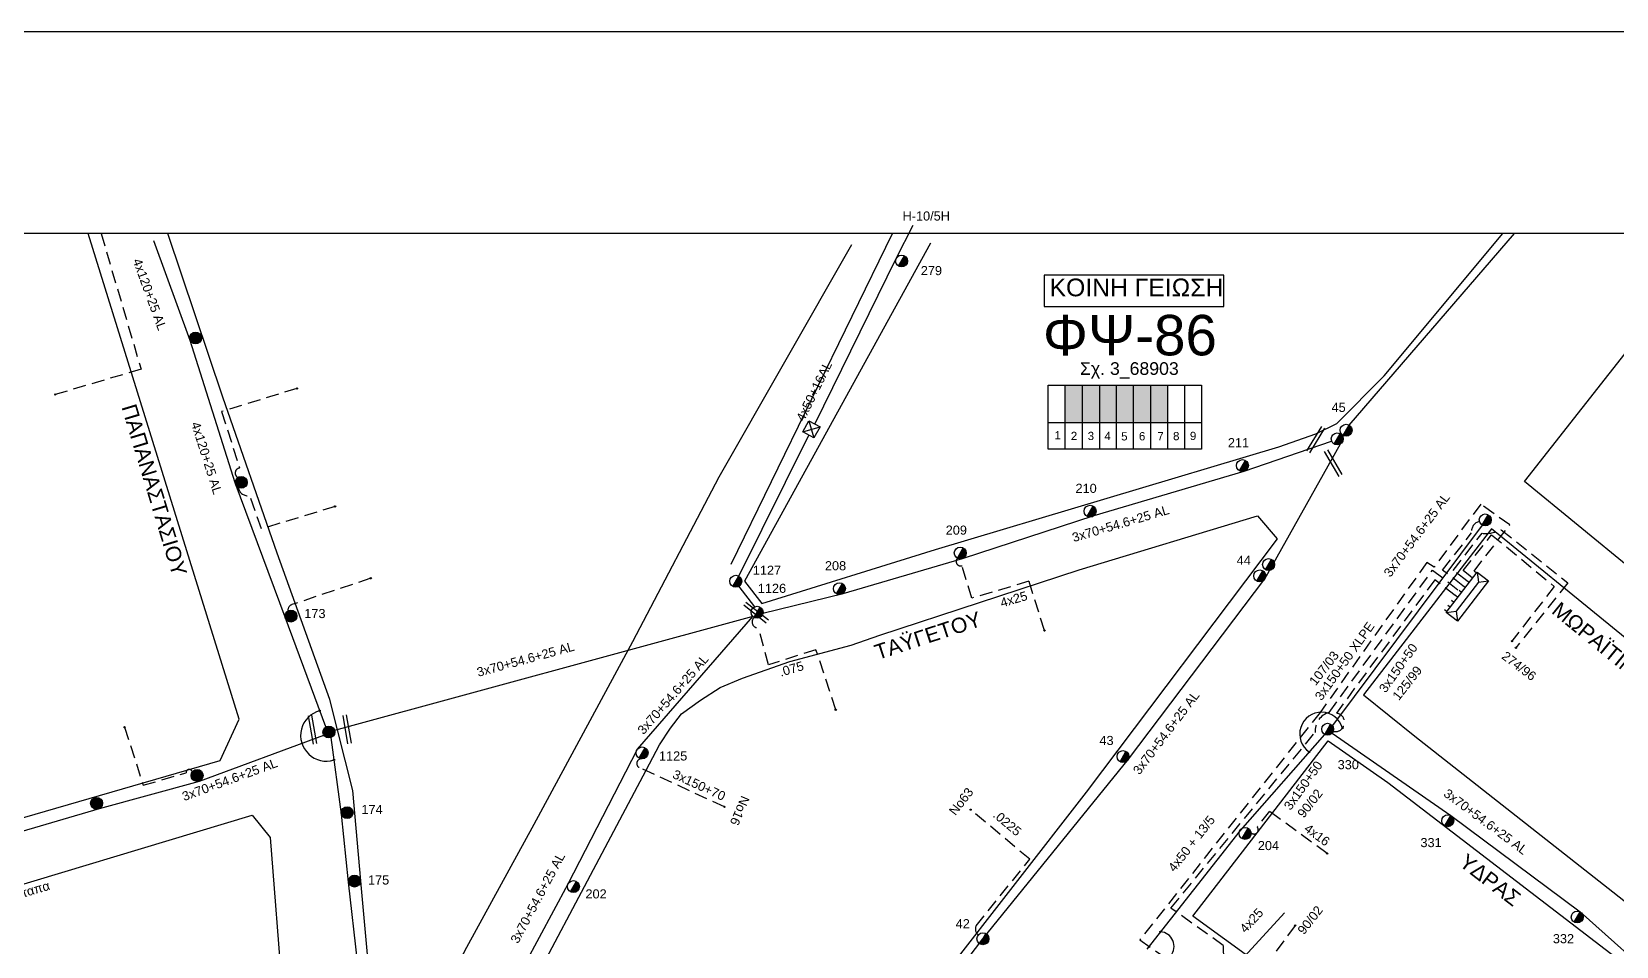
# Model space of a CAD drawing. Header units: millimetres. Extents: x 1421 to 11257, y 848 to 1896.
# Drawn here: x 10517.5 to 10830.8, y 1714.8 to 1895.5 of the extents above; entities that cross this region are included whole.
import ezdxf
from ezdxf.enums import TextEntityAlignment as Align

# ---------------------------------------------------------------- set-up
doc = ezdxf.new("R2010")
doc.units = ezdxf.units.MM
doc.linetypes.add('DASHED', pattern=[19.05, 12.7, -6.35])
for name, color, linetype, lineweight in [('.0225', 7, 'DASHED', 30), ('.15AL', 7, 'DASHED', 30), ('3x150+50', 7, 'Continuous', 30), ('3x150+50 XLPE', 7, 'SYN_LINE', 30), ('3x150+70', 7, 'Continuous', 30), ('3x70+54.6+25 AL', 7, 'SYN_LINE', 30), ('4x120+25 AL', 7, 'SYN_LINE', 30), ('4x16', 7, 'Continuous', 30), ('4x25', 7, 'Continuous', 30), ('4x50 + 13_5', 7, 'SYN_LINE', 30), ('Άγνωστα', 7, 'Continuous', 30), ('Γυμνά εναέρια ΧΤ και ΦΟΠ (3Φ)   4x50+16AL', 7, 'Continuous', 30), ('Καλώδια ΧΤ   3x150AL+50CU', 7, 'DASHED', 30), ('Υπόγεια Καλώδια Δικτύου ΧΤ   .075', 7, 'DASHED', 30)]:
    doc.layers.add(name, color=color, linetype=linetype, lineweight=lineweight)
for name, color, linetype in [('Pillar OTE', 7, 'Continuous'), ('TEXT ΚΑΛΩΔΙΩΝ', 7, 'Continuous'), ('ΑΓΝΩΣΤΟ ΕΝΑΕΡΙΟ ΚΑΛΩΔΙΟ', 7, 'Continuous'), ('ΑΓΝΩΣΤΟ ΥΠΟΓΕΙΟ ΚΑΛΩΔΙΟ', 7, 'DASHED'), ('Επιγραφές - Σχήματα', 7, 'Continuous'), ('Πλεκτός Στύλος', 7, 'Continuous'), ('Στύλος Ξύλινος', 7, 'Continuous'), ('Στύλος Ξύλινος @ 1', 7, 'Continuous'), ('Στύλος ΦΜ', 7, 'Continuous'), ('Στύλος ΦΜ @ 1', 7, 'Continuous'), ('Συνδέσεις', 7, 'Continuous'), ('Τομή', 7, 'Continuous'), ('Υποσταθμός πόλεως', 7, 'Continuous'), ('Υπόβαθρο ΔΕΗ', 7, 'Continuous')]:
    doc.layers.add(name, color=color, linetype=linetype)
doc.styles.add('arial', font='ARIAL.TTF', dxfattribs={"height": 3})
doc.styles.get("Standard").update_dxf_attribs({"font": 'ARIAL.TTF', "height": 1.8})
doc.linetypes.add('SYN_LINE', pattern='A,0.5,-0.0001,["/\\/\\/\\/",Standard,S=0.1,R=0,X=0,Y=-0.05],-0.25', length=0.7501)

# ---------------------------------------------------------------- blocks, each defined once
blk = doc.blocks.new('ΥΠΑΡΧΩΝ ΞΥΛΙΝΟΣ ΣΤΥΛΟΣ')
at = {"layer": 'Στύλος Ξύλινος'}
h = blk.add_hatch(color=7, dxfattribs=at)
h.paths.add_polyline_path([(-2.62, 0, 0.270008), (-1.29, -2.28), (1.3, 2.27, 0.576266)])
h.paths.add_polyline_path([(-1.29, -2.28, 0.574793), (2.62, 0, 0.268822), (1.3, 2.27)])
at = {"layer": 'Στύλος Ξύλινος', "color": 7}
blk.add_line((-1.29, -2.28), (1.3, 2.27), dxfattribs=at)
blk.add_circle((0, 0), 2.62, dxfattribs=at)
at = {"layer": 'Στύλος Ξύλινος', "color": 1, "flags": 4}
for tag, p in [('ΑΡΙΘΜΟΣ', (-4.91, 8.6)), ('ΤΥΠΟΣ', (-4.85, 3.39))]:
    blk.add_attdef(tag, p, '', height=4, dxfattribs=at)
blk = doc.blocks.new('ΥΠΑΡΧΩΝ ΤΣΙΜΕΝΤΕΝΙΟΣ ΣΤΥΛΟΣ')
at = {"layer": 'Στύλος ΦΜ'}
blk.add_hatch(color=7, dxfattribs=at).paths.add_polyline_path([(-1.29, -2.28, 0.574793), (2.62, 0, 0.268822), (1.3, 2.27)])
at = {"layer": 'Στύλος ΦΜ', "color": 7}
blk.add_line((-1.29, -2.28), (1.3, 2.27), dxfattribs=at)
blk.add_circle((0, 0), 2.62, dxfattribs=at)
at = {"layer": 'Στύλος ΦΜ', "flags": 4}
for tag, p in [('ΤΥΠΟΣ', (-4.91, 3.03)), ('ΑΡΙΘΜΟΣ', (-4.68, 8.05))]:
    blk.add_attdef(tag, p, '', height=4, dxfattribs=at)
blk = doc.blocks.new('A$C01BB34F8')
at = {"layer": 'Άγνωστα', "color": 7}
note = blk.add_mtext_dynamic_manual_height_columns('ηλ.ταπα\\P', width=1.8, gutter_width=12.5, heights=[0.0453, 0], dxfattribs=dict(at, insert=(0.37, 2.43), char_height=1.8, attachment_point=1, rotation=2.4309))
for column, words in zip(note.columns.linked_columns, ['\\P']):
    column.text = words
blk = doc.blocks.new('ΤΟΜΗ')
at = {"layer": 'Τομή', "ltscale": 40}
for p, q in [((11.3, -0.6), (-11.4, -0.6)), ((11.3, -3.4), (-11.4, -3.4))]:
    blk.add_line(p, q, dxfattribs=at)
blk = doc.blocks.new('STYLOS PLEKTOS')
at = {"layer": 'Πλεκτός Στύλος', "ltscale": 40}
blk.add_lwpolyline([(731.77, 1613.62), (736.74, 1613.62), (736.74, 1608.66), (731.77, 1608.66)], close=True, dxfattribs=at)
blk.add_lwpolyline([(731.77, 1613.62), (736.74, 1608.66), (731.77, 1608.66), (736.74, 1613.62)], dxfattribs=at)
blk = doc.blocks.new('ΥΠΟΣΤΑΘΜΟΣ ΠΟΛΕΩΣ 9 ΑΝΑΧΩΡΗΣΕΩΝ')
at = {"layer": 'Υποσταθμός πόλεως', "ltscale": 40}
for p, q in [((-9.63, -2.82), (-9.63, -4)), ((-7.12, -2.82), (-7.12, -4)), ((-4.84, -2.82), (-4.84, -4)), ((-2.36, -2.82), (-2.36, -4)), ((0.09, -2.82), (0.09, -4)), ((2.55, -2.82), (2.55, -4)), ((5.02, -2.82), (5.02, -4)), ((7.48, -2.82), (7.48, -4)), ((9.61, -2.82), (9.61, -4))]:
    blk.add_line(p, q, dxfattribs=at)
blk.add_lwpolyline([(-10.02, 2.82), (10.02, 2.82), (10.02, -2.82), (-10.02, -2.82)], close=True, dxfattribs=at)
for points in [[(-7.21, 0), (-10.02, 2.82)], [(-10.02, -2.82), (-7.21, 0)], [(-7.21, 0), (7.21, 0)], [(7.21, 0), (10.02, 2.82)], [(10.02, -2.82), (7.21, 0)]]:
    blk.add_lwpolyline(points, dxfattribs=at)
at = {"layer": 'Υποσταθμός πόλεως', "linetype": 'SYN_LINE', "ltscale": 40, "flags": 1}
for tag, p in [('ΜΕΤΑΣΧΗΜΑΤΙΣΜΟΣ', (10.79, 1.71)), ('ΙΣΧΥΣ', (10.77, -1.08)), ('ΑΡΙΘΜΟΣ', (10.89, -3.8))]:
    blk.add_attdef(tag, p, '', height=1.8, dxfattribs=at)
blk = doc.blocks.new('_ΣΥΝΔΕΣΗ')
at = {"layer": 'Συνδέσεις', "linetype": 'SYN_LINE', "ltscale": 40}
blk.add_hatch(color=256, dxfattribs=at).paths.add_polyline_path([(0.5, 0, 1), (-0.5, 0, 1)])
at = {"layer": 'Συνδέσεις'}
blk.add_circle((0, 0), 0.5, dxfattribs=at)

msp = doc.modelspace()

# ---------------------------------------------------------------- hatches: boundary and pattern name
at = {"layer": 'Καλώδια ΧΤ   3x150AL+50CU', "linetype": 'DASHED', "lineweight": -3, "ltscale": 0.2}
h = msp.add_hatch(color=6, dxfattribs=at)
h.dxf.hatch_style = 1
h.paths.add_polyline_path([(10725.23, 1825.68), (10721.79, 1825.68), (10721.79, 1818.32), (10725.23, 1818.32)])
h = msp.add_hatch(color=2, dxfattribs=at)
h.dxf.hatch_style = 1
h.paths.add_polyline_path([(10725.23, 1818.32), (10728.67, 1818.31), (10728.67, 1825.68), (10725.23, 1825.68)])
h = msp.add_hatch(color=5, dxfattribs=at)
h.dxf.hatch_style = 1
h.paths.add_polyline_path([(10731.97, 1825.68), (10728.67, 1825.68), (10728.67, 1818.31), (10731.96, 1818.31)])
h = msp.add_hatch(color=30, dxfattribs=at)
h.dxf.hatch_style = 1
h.paths.add_polyline_path([(10735.35, 1825.68), (10731.97, 1825.68), (10731.96, 1818.31), (10735.35, 1818.31)])
h = msp.add_hatch(color=27, dxfattribs=at)
h.dxf.hatch_style = 1
h.paths.add_polyline_path([(10735.35, 1818.31), (10738.75, 1818.3), (10738.75, 1825.68), (10735.35, 1825.68)])
h = msp.add_hatch(color=62, dxfattribs=at)
h.dxf.hatch_style = 1
h.paths.add_polyline_path([(10738.69, 1818.31), (10742.08, 1818.3), (10742.08, 1825.68), (10738.69, 1825.68)])

# ---------------------------------------------------------------- linework, layer by layer
at = {"layer": '.0225', "color": 6, "linetype": 'DASHED', "lineweight": -3, "ltscale": 0.2}
msp.add_lwpolyline([(10704.66, 1717.03, -0.351699), (10704.21, 1718.81), (10714.82, 1731.98), (10703.14, 1741.79)], format="xyb", dxfattribs=at)
at = {"layer": '.15AL', "color": 30, "linetype": 'DASHED', "lineweight": -3, "ltscale": 0.2}
msp.add_lwpolyline([(10577.52, 1801.73), (10562.95, 1797.27), (10560.67, 1803.84, -0.408257), (10558.38, 1805.45, 3.133265)], format="xyb", dxfattribs=at)
at = {"lineweight": -3, "ltscale": 15}
msp.add_lwpolyline([(10993.76, 1895.53), (8825.35, 1895.54), (8825.27, 848.33), (10993.76, 848.32)], close=True, dxfattribs=at)
at = {"layer": '3x150+50', "color": 27, "linetype": 'DASHED', "lineweight": -3, "ltscale": 0.2}
msp.add_lwpolyline([(10767.27, 1718.93), (10759.84, 1708.79, -0.512935), (10753.07, 1714.96), (10742.73, 1722.35), (10771.22, 1757.05, -0.353617), (10774.03, 1761.03), (10794.43, 1789.13), (10799.68, 1785.08)], format="xyb", dxfattribs=at)
at = {"layer": '3x150+50', "color": 30, "linetype": 'DASHED', "lineweight": -3, "ltscale": 0.2}
msp.add_lwpolyline([(10798.93, 1784.1), (10794.89, 1787.22), (10775.42, 1760.88, -1.05023), (10774.79, 1757.26, 0.823632)], format="xyb", dxfattribs=at)
at = {"layer": '3x150+50 XLPE', "color": 62, "linetype": 'DASHED', "lineweight": -3, "ltscale": 0.2}
msp.add_lwpolyline([(10802.65, 1788.93), (10809.69, 1798.06), (10803.96, 1802.18), (10794.74, 1789.72), (10793.31, 1790.67), (10772.21, 1761.02), (10736.56, 1716.07), (10756.6, 1702.09), (10749.66, 1692.63)], dxfattribs=at)
at = {"layer": '3x150+50 XLPE', "color": 5, "linetype": 'DASHED', "lineweight": -3, "ltscale": 0.2}
msp.add_lwpolyline([(10800.43, 1786.05), (10796.43, 1789.13), (10802.16, 1796.52, -0.399623), (10803.71, 1798.74, 2.575141)], format="xyb", dxfattribs=at)
at = {"layer": '3x150+50 XLPE', "color": 6, "linetype": 'DASHED', "lineweight": -3, "ltscale": 0.2}
msp.add_lwpolyline([(10801.19, 1787.03), (10798.54, 1789.08), (10804.21, 1796.41, 0.136664), (10808.02, 1797.11), (10821.17, 1786.63), (10810.9, 1773.79)], format="xyb", dxfattribs=at)
at = {"layer": '3x150+50 XLPE', "color": 2, "linetype": 'DASHED', "lineweight": -3, "ltscale": 0.2}
msp.add_lwpolyline([(10801.88, 1787.93), (10800.46, 1789.03), (10806.11, 1796.13), (10818.49, 1785.91), (10810.12, 1775.1)], dxfattribs=at)
at = {"layer": '3x150+70', "color": 206, "linetype": 'DASHED', "lineweight": -3, "ltscale": 0.2}
msp.add_lwpolyline([(10654.48, 1742.36), (10637.68, 1750.09, -0.855293), (10638.17, 1751.84, -0.904524)], format="xyb", dxfattribs=at)
at = {"layer": '3x70+54.6+25 AL', "color": 6, "linetype": 'SYN_LINE', "lineweight": -3, "ltscale": 15}
msp.add_lwpolyline([(10609.68, 1592.29), (10631.3, 1618.19), (10648.92, 1641.27), (10677.2, 1678.92), (10705.56, 1716.27), (10734.31, 1751.79), (10761.29, 1787.39), (10776.24, 1814.08)], dxfattribs=at)
at = {"layer": '3x70+54.6+25 AL', "color": 30, "linetype": 'SYN_LINE', "lineweight": -3, "ltscale": 15}
for points in [[(10662.09, 1780.66), (10677.92, 1784.53), (10701.54, 1791.43), (10727.53, 1799.9), (10757.22, 1808.67), (10774.48, 1814.65)], [(10583.8, 1697.75), (10581.93, 1711.8), (10580.2, 1727.5), (10578.76, 1740.93), (10576.71, 1756.04)]]:
    msp.add_lwpolyline(points, dxfattribs=at)
at = {"layer": '3x70+54.6+25 AL', "color": 5, "linetype": 'SYN_LINE', "lineweight": -3, "ltscale": 15}
for points in [[(10804.27, 1798.02), (10774.63, 1758.41)], [(10774.57, 1756.9), (10798.02, 1740.63), (10823.61, 1721.6), (10840.26, 1706.7)]]:
    msp.add_lwpolyline(points, dxfattribs=at)
at = {"layer": '3x70+54.6+25 AL', "color": 206, "linetype": 'SYN_LINE', "lineweight": -3, "ltscale": 15}
msp.add_lwpolyline([(10555.48, 1598.12), (10570.05, 1623.49), (10585.85, 1652.74), (10598.42, 1679.18), (10612.26, 1706.04), (10623.57, 1727.15), (10637.28, 1753.75), (10660.06, 1779.99), (10577.43, 1757.43)], dxfattribs=at)
at = {"layer": '3x70+54.6+25 AL', "color": 1, "linetype": 'SYN_LINE', "lineweight": -3, "ltscale": 15}
msp.add_lwpolyline([(10443.15, 1717.19), (10458.96, 1720.95), (10476.78, 1726.67), (10503.73, 1734.06), (10530.94, 1742.02), (10550.69, 1747.46), (10575.3, 1756.5)], dxfattribs=at)
at = {"layer": '4x120+25 AL', "color": 30, "linetype": 'SYN_LINE', "lineweight": -3, "ltscale": 15}
msp.add_lwpolyline([(10575.66, 1758.14), (10567.63, 1779.81), (10557.79, 1806.38), (10548.89, 1834.5), (10541.71, 1854.23), (10541.71, 1854.24)], dxfattribs=at)
at = {"layer": '4x16', "color": 30, "linetype": 'DASHED', "lineweight": -3, "ltscale": 0.2}
msp.add_lwpolyline([(10773.61, 1733.12), (10762.19, 1741.5), (10759.75, 1738.39, -1.019732), (10758.56, 1737.24, 3.046062)], format="xyb", dxfattribs=at)
at = {"layer": '4x25', "color": 30, "linetype": 'DASHED', "lineweight": -3, "ltscale": 0.2}
msp.add_lwpolyline([(10717.74, 1777.19), (10714.67, 1786.93), (10703.36, 1783.59), (10701.45, 1790, -0.769434), (10700.51, 1791.49, -0.18662)], format="xyb", dxfattribs=at)
at = {"layer": '4x25', "color": 30, "linetype": 'SYN_LINE', "lineweight": -3, "ltscale": 15}
msp.add_lwpolyline([(10757.25, 1712.77), (10765.17, 1721.43)], dxfattribs=at)
at = {"layer": '4x50 + 13_5', "color": 30, "linetype": 'Continuous', "lineweight": -3, "ltscale": 0.2}
msp.add_lwpolyline([(10773.11, 1756.67), (10756.39, 1737.7), (10737.97, 1714.24)], dxfattribs=at)
at = {"layer": 'Pillar OTE', "lineweight": -3, "ltscale": 40}
for points in [[(10718.46, 1813.04), (10718.46, 1825.68), (10748.79, 1825.68), (10748.79, 1813.01), (10718.46, 1813.04)], [(10721.79, 1813.04), (10721.79, 1825.68)], [(10725.23, 1813.03), (10725.23, 1825.68)], [(10728.67, 1813.03), (10728.67, 1825.68)], [(10731.96, 1813.03), (10731.97, 1825.68)], [(10735.35, 1813.02), (10735.35, 1825.68)], [(10738.75, 1813.02), (10738.75, 1825.68)], [(10742.08, 1813.02), (10742.08, 1825.68)], [(10745.47, 1813.01), (10745.47, 1825.68)], [(10718.46, 1818.32), (10748.79, 1818.29)]]:
    msp.add_lwpolyline(points, dxfattribs=at)
at = {"layer": 'TEXT ΚΑΛΩΔΙΩΝ', "lineweight": 30, "ltscale": 15}
msp.add_lwpolyline([(10655.81, 1790.28), (10687.7, 1855.69)], dxfattribs=at)
at = {"layer": 'ΑΓΝΩΣΤΟ ΕΝΑΕΡΙΟ ΚΑΛΩΔΙΟ', "color": 151, "linetype": 'Continuous', "lineweight": -3, "ltscale": 0.2}
msp.add_lwpolyline([(10777.93, 1817.79), (10810.63, 1855.69)], dxfattribs=at)
at = {"layer": 'ΑΓΝΩΣΤΟ ΥΠΟΓΕΙΟ ΚΑΛΩΔΙΟ', "color": 62, "linetype": 'DASHED', "lineweight": -3, "ltscale": 0.2}
msp.add_lwpolyline([(10531.27, 1855.69), (10539.16, 1828.83), (10522.18, 1823.84)], dxfattribs=at)
at = {"layer": 'ΑΓΝΩΣΤΟ ΥΠΟΓΕΙΟ ΚΑΛΩΔΙΟ', "color": 30, "linetype": 'DASHED', "lineweight": -3, "ltscale": 0.2}
for points in [[(10569.98, 1825.02), (10555.08, 1820.47), (10558.64, 1809.33, 0.709034), (10558.29, 1807.44, -2.230572)], [(10584.56, 1787.52), (10568.97, 1782.31, 0.363774), (10568.21, 1781.08, 10.199586)]]:
    msp.add_lwpolyline(points, format="xyb", dxfattribs=at)
at = {"layer": 'ΑΓΝΩΣΤΟ ΥΠΟΓΕΙΟ ΚΑΛΩΔΙΟ', "color": 1, "linetype": 'DASHED', "lineweight": -3, "ltscale": 0.2}
msp.add_lwpolyline([(10535.9, 1758.08), (10539.6, 1746.61), (10548.06, 1749.1, -0.897033), (10549.31, 1749.26, -3.77852)], format="xyb", dxfattribs=at)
at = {"layer": 'Γυμνά εναέρια ΧΤ και ΦΟΠ (3Φ)   4x50+16AL', "color": 30, "linetype": 'Continuous', "lineweight": -3, "ltscale": 0.2}
for points in [[(10672.34, 1817.98), (10688.43, 1850.72), (10691.79, 1857.31)], [(10657.29, 1787.96), (10671.17, 1815.79)], [(10657.29, 1785.92), (10660.39, 1781.86)]]:
    msp.add_lwpolyline(points, dxfattribs=at)
at = {"layer": 'Επιγραφές - Σχήματα', "color": 206, "lineweight": -3}
msp.add_lwpolyline([(10717.64, 1841.25), (10753.16, 1841.25), (10753.16, 1847.43), (10717.64, 1847.43)], close=True, dxfattribs=at)
at = {"layer": 'Υπόβαθρο ΔΕΗ', "lineweight": -3, "ltscale": 15}
msp.add_lwpolyline([(10855.44, 1855.69), (8838.35, 1855.69), (8838.27, 861.33), (10836.6, 861.33)], close=True, dxfattribs=at)
at = {"layer": 'Υπόβαθρο ΔΕΗ', "lineweight": -3, "ltscale": 0.1}
for points in [[(10445.44, 1856.83), (10482.4, 1738.02), (10483.06, 1736.06), (10484.14, 1734.51), (10484.98, 1733.58), (10486.83, 1733.15), (10488.46, 1732.99), (10489.67, 1732.88), (10492.3, 1733.41), (10554.8, 1751.54), (10558.59, 1759.69), (10528.73, 1855.69)], [(10679.57, 1853.45), (10653.34, 1807.48), (10636.29, 1774.96), (10616.83, 1738.85), (10603.47, 1714.55), (10592.44, 1693.52), (10585.63, 1694.41), (10582.83, 1725.47), (10581.01, 1745.6), (10576.47, 1763.56), (10566.08, 1792.49), (10555.36, 1823.32), (10544.46, 1855.69)], [(10695.19, 1853.75), (10658.41, 1786.93), (10661.85, 1782.52), (10696.21, 1793.18), (10764.04, 1813.52), (10771.37, 1816.04), (10775.5, 1818.14), (10784.88, 1827.52), (10808.31, 1855.69)], [(10844.46, 1780.53), (10812.61, 1806.62), (10846.07, 1849.19)], [(10606.5, 1688.32), (10638.99, 1749.61), (10641.64, 1754.63), (10643.84, 1757.92), (10645.96, 1760.73), (10649.75, 1763.44), (10653.66, 1765.91), (10658.05, 1767.76), (10667.43, 1771.09), (10679.51, 1774.28), (10685.22, 1776.25), (10724.6, 1789.19), (10759.84, 1799.89), (10763.71, 1795.35), (10726, 1745.23), (10697.89, 1709.13)], [(10853.91, 1758.27), (10806.07, 1797.28), (10780.78, 1764.47), (10790.96, 1756.32), (10853.16, 1707.35)], [(10851.96, 1689.59), (10837.77, 1672.9), (10828.41, 1661.63), (10747.03, 1720.77), (10773.83, 1755.42), (10785.62, 1747.19), (10851.99, 1696.23)], [(10442.07, 1704.84), (10561.14, 1740.72), (10564.69, 1736.31), (10567.13, 1705.23), (10567.25, 1687.11), (10566.53, 1669.39), (10564.56, 1656.94), (10562.79, 1648.46), (10557.37, 1630.86), (10551.41, 1619.99), (10546.04, 1618.65), (10438.18, 1677.33)]]:
    msp.add_lwpolyline(points, dxfattribs=at)
at = {"layer": 'Υπόβαθρο ΔΕΗ', "lineweight": -3}
for centre, radius, start, end in [((10575.78, 1756.45), 5.07, 105.0043, 287.5063), ((10772.49, 1756.74), 4.31, 15.9128, 235.396), ((10740.48, 1714.81), 2.86, 319.2478, 86.4509)]:
    msp.add_arc(centre, radius, start, end, dxfattribs=at)
at = {"layer": 'Υπόγεια Καλώδια Δικτύου ΧΤ   .075', "color": 206, "linetype": 'DASHED', "lineweight": -3, "ltscale": 0.2}
msp.add_lwpolyline([(10676.48, 1761.54), (10672.57, 1773.41), (10663.17, 1770.4), (10661.18, 1777.73, -0.717487), (10660.34, 1779.78, 3.760464)], format="xyb", dxfattribs=at)

# ---------------------------------------------------------------- block references
at = {"layer": 'Στύλος Ξύλινος @ 1', "lineweight": -3, "ltscale": 40, "xscale": 0.4499999999998181, "yscale": 0.4499999999998181, "zscale": 0.4499999999998181}
for p in [(10549.95, 1835.01), (10558.96, 1806.48), (10576.29, 1757.14), (10550.25, 1748.55), (10530.37, 1743.05)]:
    msp.add_blockref('ΥΠΑΡΧΩΝ ΞΥΛΙΝΟΣ ΣΤΥΛΟΣ', p, dxfattribs=at)
at = {"layer": 'Στύλος Ξύλινος @ 1', "lineweight": -3, "ltscale": 40}
ref = msp.add_blockref('ΥΠΑΡΧΩΝ ΞΥΛΙΝΟΣ ΣΤΥΛΟΣ', (10568.78, 1780.05), dxfattribs=dict(at, xscale=0.4499999999998181, yscale=0.4499999999998181, zscale=0.4499999999998181))
ref.add_attrib('ΑΡΙΘΜΟΣ', '173', (10571.43, 1779.66), dxfattribs={"layer": 'Στύλος Ξύλινος', "height": 1.8, "flags": 4})
ref = msp.add_blockref('ΥΠΑΡΧΩΝ ΞΥΛΙΝΟΣ ΣΤΥΛΟΣ', (10579.9, 1741.2), dxfattribs=dict(at, xscale=0.4499999999998181, yscale=0.4499999999998181, zscale=0.4499999999998181))
ref.add_attrib('ΑΡΙΘΜΟΣ', '174', (10582.72, 1740.93), dxfattribs={"layer": 'Στύλος Ξύλινος', "height": 1.8, "flags": 4})
ref = msp.add_blockref('ΥΠΑΡΧΩΝ ΞΥΛΙΝΟΣ ΣΤΥΛΟΣ', (10581.36, 1727.69), dxfattribs=dict(at, xscale=0.4499999999998181, yscale=0.4499999999998181, zscale=0.4499999999998181))
ref.add_attrib('ΑΡΙΘΜΟΣ', '175', (10584.02, 1727), dxfattribs={"layer": 'Στύλος Ξύλινος', "height": 1.8, "flags": 4})
at = {"layer": 'Στύλος ΦΜ @ 1', "color": 1, "lineweight": -3, "ltscale": 40}
ref = msp.add_blockref('ΥΠΑΡΧΩΝ ΤΣΙΜΕΝΤΕΝΙΟΣ ΣΤΥΛΟΣ', (10689.49, 1850.22), dxfattribs=dict(at, xscale=0.4499999999998181, yscale=0.4499999999998181, zscale=0.4499999999998181))
ref.add_attrib('ΑΡΙΘΜΟΣ', '279', (10693.28, 1847.43), dxfattribs={"layer": 'Στύλος ΦΜ', "height": 1.8, "flags": 4})
ref = msp.add_blockref('ΥΠΑΡΧΩΝ ΤΣΙΜΕΝΤΕΝΙΟΣ ΣΤΥΛΟΣ', (10777.34, 1816.77), dxfattribs=dict(at, xscale=0.4499999999998181, yscale=0.4499999999998181, zscale=0.4499999999998181))
ref.add_attrib('ΑΡΙΘΜΟΣ', '45', (10774.47, 1820.4), dxfattribs={"layer": 'Στύλος ΦΜ', "height": 1.8, "flags": 4})
ref = msp.add_blockref('ΥΠΑΡΧΩΝ ΤΣΙΜΕΝΤΕΝΙΟΣ ΣΤΥΛΟΣ', (10756.86, 1809.79), dxfattribs=dict(at, xscale=0.4499999999998181, yscale=0.4499999999998181, zscale=0.4499999999998181))
ref.add_attrib('ΑΡΙΘΜΟΣ', '211', (10753.98, 1813.42), dxfattribs={"layer": 'Στύλος ΦΜ', "height": 1.8, "flags": 4})
at = {"layer": 'Στύλος ΦΜ @ 1', "color": 1, "lineweight": -3, "ltscale": 40, "xscale": 0.4499999999998181, "yscale": 0.4499999999998181, "zscale": 0.4499999999998181}
for p in [(10775.59, 1815.06), (10804.85, 1799.05), (10762.02, 1790.24)]:
    msp.add_blockref('ΥΠΑΡΧΩΝ ΤΣΙΜΕΝΤΕΝΙΟΣ ΣΤΥΛΟΣ', p, dxfattribs=at)
at = {"layer": 'Στύλος ΦΜ @ 1', "color": 1, "lineweight": -3, "ltscale": 40}
ref = msp.add_blockref('ΥΠΑΡΧΩΝ ΤΣΙΜΕΝΤΕΝΙΟΣ ΣΤΥΛΟΣ', (10726.74, 1800.78), dxfattribs=dict(at, xscale=0.4499999999998181, yscale=0.4499999999998181, zscale=0.4499999999998181))
ref.add_attrib('ΑΡΙΘΜΟΣ', '210', (10723.86, 1804.4), dxfattribs={"layer": 'Στύλος ΦΜ', "height": 1.8, "flags": 4})
ref = msp.add_blockref('ΥΠΑΡΧΩΝ ΤΣΙΜΕΝΤΕΝΙΟΣ ΣΤΥΛΟΣ', (10701.09, 1792.52), dxfattribs=dict(at, xscale=0.4499999999998181, yscale=0.4499999999998181, zscale=0.4499999999998181))
ref.add_attrib('ΑΡΙΘΜΟΣ', '209', (10698.21, 1796.14), dxfattribs={"layer": 'Στύλος ΦΜ', "height": 1.8, "flags": 4})
ref = msp.add_blockref('ΥΠΑΡΧΩΝ ΤΣΙΜΕΝΤΕΝΙΟΣ ΣΤΥΛΟΣ', (10760.29, 1788), dxfattribs=dict(at, xscale=0.4499999999998181, yscale=0.4499999999998181, zscale=0.4499999999998181))
ref.add_attrib('ΑΡΙΘΜΟΣ', '44', (10755.72, 1790.18), dxfattribs={"layer": 'Στύλος ΦΜ', "height": 1.8, "flags": 4})
ref = msp.add_blockref('ΥΠΑΡΧΩΝ ΤΣΙΜΕΝΤΕΝΙΟΣ ΣΤΥΛΟΣ', (10656.71, 1786.94), dxfattribs=dict(at, xscale=0.4499999999998181, yscale=0.4499999999998181, zscale=0.4499999999998181))
ref.add_attrib('ΑΡΙΘΜΟΣ', '1127', (10660.08, 1788.21), dxfattribs={"layer": 'Στύλος ΦΜ', "height": 1.8, "flags": 4})
ref = msp.add_blockref('ΥΠΑΡΧΩΝ ΤΣΙΜΕΝΤΕΝΙΟΣ ΣΤΥΛΟΣ', (10677.21, 1785.47), dxfattribs=dict(at, xscale=0.4499999999998181, yscale=0.4499999999998181, zscale=0.4499999999998181))
ref.add_attrib('ΑΡΙΘΜΟΣ', '208', (10674.33, 1789.1), dxfattribs={"layer": 'Στύλος ΦΜ', "height": 1.8, "flags": 4})
ref = msp.add_blockref('ΥΠΑΡΧΩΝ ΤΣΙΜΕΝΤΕΝΙΟΣ ΣΤΥΛΟΣ', (10660.92, 1780.81), dxfattribs=dict(at, xscale=0.4499999999998181, yscale=0.4499999999998181, zscale=0.4499999999998181))
ref.add_attrib('ΑΡΙΘΜΟΣ', '1126', (10661.07, 1784.64), dxfattribs={"layer": 'Στύλος ΦΜ', "height": 1.8, "flags": 4})
ref = msp.add_blockref('ΥΠΑΡΧΩΝ ΤΣΙΜΕΝΤΕΝΙΟΣ ΣΤΥΛΟΣ', (10773.7, 1757.69), dxfattribs=dict(at, xscale=0.4499999999998181, yscale=0.4499999999998181, zscale=0.4499999999998181))
ref.add_attrib('ΑΡΙΘΜΟΣ', '330', (10775.68, 1749.79), dxfattribs={"layer": 'Στύλος ΦΜ', "height": 1.8, "flags": 4})
ref = msp.add_blockref('ΥΠΑΡΧΩΝ ΤΣΙΜΕΝΤΕΝΙΟΣ ΣΤΥΛΟΣ', (10638.2, 1753.01), dxfattribs=dict(at, xscale=0.4499999999998181, yscale=0.4499999999998181, zscale=0.4499999999998181))
ref.add_attrib('ΑΡΙΘΜΟΣ', '1125', (10641.53, 1751.51), dxfattribs={"layer": 'Στύλος ΦΜ', "height": 1.8, "flags": 4})
ref = msp.add_blockref('ΥΠΑΡΧΩΝ ΤΣΙΜΕΝΤΕΝΙΟΣ ΣΤΥΛΟΣ', (10733.25, 1752.3), dxfattribs=dict(at, xscale=0.4499999999998181, yscale=0.4499999999998181, zscale=0.4499999999998181))
ref.add_attrib('ΑΡΙΘΜΟΣ', '43', (10728.59, 1754.57), dxfattribs={"layer": 'Στύλος ΦΜ', "height": 1.8, "flags": 4})
ref = msp.add_blockref('ΥΠΑΡΧΩΝ ΤΣΙΜΕΝΤΕΝΙΟΣ ΣΤΥΛΟΣ', (10797.43, 1739.61), dxfattribs=dict(at, xscale=0.4499999999998181, yscale=0.4499999999998181, zscale=0.4499999999998181))
ref.add_attrib('ΑΡΙΘΜΟΣ', '331', (10792.04, 1734.39), dxfattribs={"layer": 'Στύλος ΦΜ', "height": 1.8, "flags": 4})
ref = msp.add_blockref('ΥΠΑΡΧΩΝ ΤΣΙΜΕΝΤΕΝΙΟΣ ΣΤΥΛΟΣ', (10757.39, 1737.09), dxfattribs=dict(at, xscale=0.4499999999998181, yscale=0.4499999999998181, zscale=0.4499999999998181))
ref.add_attrib('ΑΡΙΘΜΟΣ', '204', (10759.9, 1733.8), dxfattribs={"layer": 'Στύλος ΦΜ', "height": 1.8, "flags": 4})
ref = msp.add_blockref('ΥΠΑΡΧΩΝ ΤΣΙΜΕΝΤΕΝΙΟΣ ΣΤΥΛΟΣ', (10624.62, 1726.6), dxfattribs=dict(at, xscale=0.4499999999998181, yscale=0.4499999999998181, zscale=0.4499999999998181))
ref.add_attrib('ΑΡΙΘΜΟΣ', '202', (10627, 1724.25), dxfattribs={"layer": 'Στύλος ΦΜ', "height": 1.8, "flags": 4})
ref = msp.add_blockref('ΥΠΑΡΧΩΝ ΤΣΙΜΕΝΤΕΝΙΟΣ ΣΤΥΛΟΣ', (10705.56, 1716.27), dxfattribs=dict(at, xscale=0.4499999999998181, yscale=0.4499999999998181, zscale=0.4499999999998181))
ref.add_attrib('ΑΡΙΘΜΟΣ', '42', (10700.18, 1718.36), dxfattribs={"layer": 'Στύλος ΦΜ', "height": 1.8, "flags": 4})
ref = msp.add_blockref('ΥΠΑΡΧΩΝ ΤΣΙΜΕΝΤΕΝΙΟΣ ΣΤΥΛΟΣ', (10823.02, 1720.58), dxfattribs=dict(at, xscale=0.4499999999998181, yscale=0.4499999999998181, zscale=0.4499999999998181))
ref.add_attrib('ΑΡΙΘΜΟΣ', '332', (10818.21, 1715.4), dxfattribs={"layer": 'Στύλος ΦΜ', "height": 1.8, "flags": 4})
at = {"layer": 'Συνδέσεις', "lineweight": -3, "xscale": 0.25, "yscale": 0.25, "zscale": 0.25}
for p in [(10522.18, 1823.84), (10569.98, 1825.02), (10577.52, 1801.73), (10584.56, 1787.52), (10717.74, 1777.19), (10810.12, 1775.1), (10810.91, 1773.8), (10574.47, 1761.35), (10676.48, 1761.54), (10535.9, 1758.08), (10776.64, 1757.92), (10577.31, 1751.62), (10770.05, 1753.19), (10654.48, 1742.36), (10703.14, 1741.8), (10773.61, 1733.12), (10740.65, 1717.66), (10767.27, 1718.93)]:
    msp.add_blockref('_ΣΥΝΔΕΣΗ', p, dxfattribs=at)
at = {"layer": 'Τομή', "lineweight": -3, "xscale": 0.2499999999999998, "yscale": 0.2499999999999998, "zscale": 0.2499999999999998}
for p, rotation in [((10771.77, 1814.66), 238.3157193482478), ((10775.27, 1810.54), 299.9920814629696), ((10661.06, 1781.1), 321.727821761954), ((10573.57, 1757.66), 279.9019988069659), ((10580.42, 1757.73), 279.9019988069659)]:
    msp.add_blockref('ΤΟΜΗ', p, dxfattribs=dict(at, rotation=rotation))
at = {"layer": 'Υποσταθμός πόλεως', "lineweight": -3, "xscale": 0.4999999999999999, "yscale": 0.4999999999999999, "zscale": 0.4999999999999999, "rotation": 232.368604116627}
msp.add_blockref('ΥΠΟΣΤΑΘΜΟΣ ΠΟΛΕΩΣ 9 ΑΝΑΧΩΡΗΣΕΩΝ', (10801.3, 1783.89), dxfattribs=at)
at = {"layer": 'Υπόβαθρο ΔΕΗ', "color": 206, "linetype": 'Continuous', "lineweight": -3, "ltscale": 0.2, "xscale": 0.5, "yscale": 0.5, "rotation": 331.3172735871795}
msp.add_blockref('STYLOS PLEKTOS', (9962.96, 1286.42), dxfattribs=at)
at = {"layer": 'Υπόβαθρο ΔΕΗ', "color": 206, "linetype": 'Continuous', "lineweight": -3, "ltscale": 0.2, "rotation": 14.02326858175569}
msp.add_blockref('A$C01BB34F8', (10498.69, 1718.7), dxfattribs=at)

# ---------------------------------------------------------------- texts
at = {"lineweight": -3, "ltscale": 30, "char_height": 1.63, "width": 11.2573, "attachment_point": 1}
for s, insert in [('1', (10719.71, 1816.6)), ('2', (10722.94, 1816.47)), ('3', (10726.27, 1816.47)), ('4', (10729.58, 1816.47)), ('5', (10732.88, 1816.39)), ('6', (10736.4, 1816.41)), ('7', (10740.03, 1816.41)), ('8', (10743.14, 1816.44)), ('9', (10746.47, 1816.47))]:
    msp.add_mtext(s, dxfattribs=dict(at, insert=insert))
at = {"layer": 'TEXT ΚΑΛΩΔΙΩΝ', "lineweight": -3, "ltscale": 15, "style": 'arial'}
for s, rotation, p in [('4x120+25 AL', 289.9802, (10540.88, 1843.64)), ('4x120+25 AL', 287.5648, (10552.13, 1811.28)), ('3x70+54.6+25 AL', 53.1966, (10791.31, 1796.08)), ('3x150+50 XLPE', 54.5662, (10777.05, 1771.15)), ('3x70+54.6+25 AL', 15.2727, (10615.16, 1771.52)), ('3x150+50 ', 54.5662, (10787.85, 1770.08)), ('3x70+54.6+25 AL', 49.0461, (10644.31, 1764.58)), ('3x70+54.6+25 AL', 52.8369, (10741.78, 1757.01)), ('3x70+54.6+25 AL', 20.1803, (10556.69, 1747.74)), ('3x150+50 ', 54.5662, (10769.06, 1746.86)), ('3x150+70', 335.2873, (10649.47, 1746.64)), ('3x70+54.6+25 AL', 323.3659, (10804.95, 1739.42)), ('.0225', 319.9544, (10710.38, 1739.16)), ('4x50 + 13/5', 51.8665, (10746.79, 1735.09)), ('4x16', 323.7373, (10771.62, 1736.81)), ('3x70+54.6+25 AL', 61.815, (10617.57, 1724.37)), ('4x25', 47.5648, (10758.64, 1719.89))]:
    msp.add_text(s, height=1.8, rotation=rotation, dxfattribs=at).set_placement(p, align=Align.MIDDLE_CENTER)
at = {"layer": 'TEXT ΚΑΛΩΔΙΩΝ', "lineweight": -3, "ltscale": 0.2, "style": 'arial'}
for s, rotation, p in [('  4x50+16AL', 63.8251, (10671.88, 1823.86)), ('3x70+54.6+25 AL', 16.4487, (10732.78, 1798.33)), ('4x25', 16.4487, (10711.66, 1783.39)), ('.075', 16.4487, (10667.72, 1769.62))]:
    msp.add_text(s, height=1.8, rotation=rotation, dxfattribs=at).set_placement(p, align=Align.MIDDLE_CENTER)
at = {"layer": 'Άγνωστα', "lineweight": -3, "ltscale": 0.2, "insert": (10689.68, 1860.02), "char_height": 1.8, "width": 18.6352, "attachment_point": 1, "style": 'arial'}
msp.add_mtext('H-10/5H', dxfattribs=at)
at = {"layer": 'Άγνωστα', "color": 7, "lineweight": -3, "insert": (10724.74, 1830.22), "char_height": 2.5, "width": 4.551914400963142e-14, "attachment_point": 1}
msp.add_mtext('Σχ. 3_68903', dxfattribs=at)
at = {"layer": 'Άγνωστα', "lineweight": -3, "ltscale": 0.2, "char_height": 1.8, "width": 18.6352, "attachment_point": 1, "style": 'arial'}
for s, insert, rotation in [('\\A1;107/03', (10769.91, 1767.29), 52), ('\\A1;274/96', (10809.01, 1773.23), 322.8135), ('\\A1;125/99', (10786.35, 1764.35), 52), ('\\A1;No63', (10698.7, 1741.62), 52), ('\\A1;90/02', (10767.56, 1741.12), 52), ('\\A1;No16', (10659.51, 1744.01), 247.0989), ('\\A1;90/02', (10767.59, 1718.06), 52)]:
    msp.add_mtext(s, dxfattribs=dict(at, insert=insert, rotation=rotation))
at = {"layer": 'Επιγραφές - Σχήματα', "color": 206, "lineweight": -3, "insert": (10718.73, 1846.75), "char_height": 3.5, "width": 35.1311, "attachment_point": 1}
msp.add_mtext('KOINH ΓΕΙΩΣΗ', dxfattribs=at)
at = {"layer": 'Υπόβαθρο ΔΕΗ', "lineweight": -3, "ltscale": 0.1, "style": 'arial'}
for s, rotation, p in [('ΠΑΠΑΝΑΣΤΑΣΙΟΥ', 286.7936, (10541.79, 1804.96)), ('ΜΩΡΑΪΤΙΝΗ', 320.8044, (10827.68, 1774.62)), ('ΤΑΫΓΕΤΟΥ', 18.2008, (10694.68, 1776.2)), ('ΥΔΡΑΣ', 322.4831, (10805.82, 1727.9))]:
    msp.add_text(s, height=3, rotation=rotation, dxfattribs=at).set_placement(p, align=Align.MIDDLE_CENTER)
at = {"layer": 'Υπόβαθρο ΔΕΗ', "lineweight": -3, "insert": (10717.41, 1839.57), "char_height": 8, "width": 84.6573, "attachment_point": 1}
msp.add_mtext('ΦΨ-86', dxfattribs=at)

doc.saveas('drawing.dxf')
